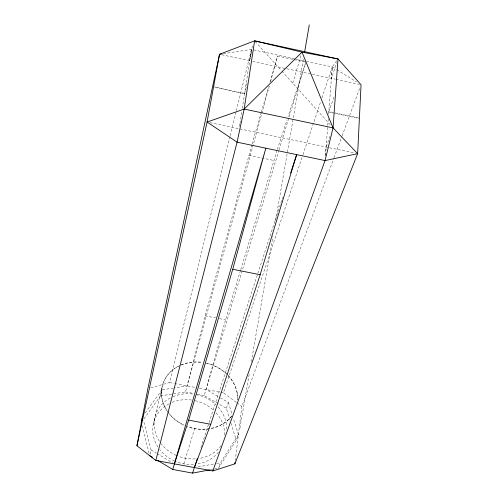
<?xml version="1.0" encoding="UTF-8"?>
<svg xmlns="http://www.w3.org/2000/svg" width="498" height="498" viewBox="0 0 498 498"><rect width="100%" height="100%" fill="white"/><g stroke="black" fill="none" stroke-linecap="round" stroke-linejoin="round"><path stroke-width="0.37" stroke-dasharray="2.49 1.87" d="M178.321 366.235A38.508 33.291 16.7 0 0 161.931 387.768L161.688 396.508A38.508 33.111 16.6 0 0 184.167 425.168M161.925 387.818L161.676 396.551A38.508 33.291 16.7 0 0 184.789 425.628M336.692 60.781L332.278 66.913L331.425 78.373L336.797 62.536M325.418 155.918L328.282 118.754M328.661 114.285L332.228 67.554M325.474 155.308L326.134 147.047L329.969 136.396M235.249 460.768L241.829 406.449L333.753 158.432M252.754 45.853L251.422 49.427L249.679 60.768L252.056 51.176M215.018 87.443L244.568 93.823L244.636 93.387L213.586 86.683M239.513 126.492L239.924 123.759M239.986 123.454L241.866 111.297M242.296 108.421L251.322 50.074M239.887 428.336L249.367 373.22M251.341 361.735L272.941 236.189M275.575 220.875L303.494 58.583M153.197 424.763L161.931 387.743A38.508 33.111 16.6 0 1 180.382 365.364M143.928 418.812L160.53 395.898L161.956 389.872L173.385 388.067M150.06 454.232L151.099 449.962L143.461 420.337M150.844 387.83L169.55 382.564L230.045 136.421M230.225 135.668L236.164 111.508M236.351 110.749L251.422 49.427L295.252 58.907M244.555 93.848L247.164 83.446M251.876 144.837L205.108 315.825L187.105 385.9L174.151 387.948M160.53 395.898L185.455 391.914L269.325 86.036M270.557 81.535L277.548 56.05L293.179 59.43M240.509 270.321L225.526 319.822L205.979 389.486L219.786 397.485M252.088 144.09L261.151 112.753M261.369 112.006L268.702 86.64M269.997 82.164L277.548 56.05M292.724 83.141L301.122 55.097M240.733 269.58L277.137 150.122M230.001 420.2L226.297 408.316L204.161 395.456L278.83 150.695M279.054 149.948L305.834 62.169L287.987 116.862M183.837 463.887L194.662 428.51M277.38 149.381L287.022 119.819M200.881 447.634L208.843 423.281M209.085 422.541L281.943 199.648M282.185 198.914L282.665 197.438M236.313 402.359L223.44 392.804L302.728 155.388M302.977 154.654L320.706 101.567M321.932 97.882L332.278 66.913L306.587 61.354M226.297 408.316L228.339 402.44L220.446 397.871M328.817 111.782L334.357 95.909M238.424 434.567L220.421 462.76L218.373 468.301L236.251 440.257L238.424 434.567L233.381 418.507M334.021 157.704L341.865 136.552M342.132 135.817L359.705 88.407M145.223 412.898L161.956 389.872M210.779 469.714L213.816 469.147M214.576 469.004L217.614 468.444M198.092 466.875L215.951 463.582M216.698 463.445L220.421 462.76M223.341 53.697L251.422 49.427M185.455 391.914L193.685 393.47M197.426 394.179L204.161 395.456M169.55 382.564L174.126 383.435M174.891 383.585L195.82 387.556M199.449 388.247L223.44 392.804M205.108 315.825L215.696 317.898M219.475 318.639L225.526 319.822M248.851 155.283L273.757 160.468M210.063 122.657L355.391 153.197M221.803 54.761L251.951 61.26M252.71 61.422L286.014 68.593M286.767 68.755L335.222 79.194M335.988 79.356L359.537 84.43M296.005 59.069L305.828 61.192M293.926 59.592L305.093 62.007M358.66 118.001L328.867 111.571L328.836 112L358.635 118.437M151.099 449.962L156.422 453.143M157.088 453.541L172.408 462.698M332.278 66.913L336.2 69.347M336.853 69.751L356.481 81.921M236.93 402.814L241.829 406.449M255.125 41.421L281.395 70.567M281.905 71.139L330.448 125.01M228.339 402.44L232.236 414.853M230.929 423.169L236.251 440.257M142.011 425.541L149.332 454.151M237.222 393.352L237.384 399.826L237.241 393.308A38.508 33.111 16.6 0 0 227.001 374.459M221.031 445.785A36.653 32.245 16.6 0 1 198.901 458.515M195.241 458.895A36.653 32.245 16.6 0 1 178.284 456.243M176.205 455.384A36.653 32.245 16.6 0 1 161.165 443.762M159.379 441.259A36.653 32.245 16.6 0 1 170.304 397.983M172.98 396.694A36.653 32.245 16.6 0 1 193.971 394.173M196.2 394.572A36.653 32.245 16.6 0 1 215.976 404.824M218.099 407.003A36.653 32.245 16.6 0 1 226.733 429.282M231.688 416.011A38.508 33.111 16.6 0 1 210.206 428.585M209.446 428.716A38.508 33.111 16.6 0 1 187.553 426.562M181.098 365.059A38.508 33.111 16.6 0 1 202.456 362.513M205.413 363.03A38.508 33.111 16.6 0 1 226.472 373.942M231.663 416.085A38.508 33.291 16.7 0 1 210.15 428.741M209.39 428.878A38.508 33.291 16.7 0 1 187.509 426.724M181.123 364.922A38.508 33.291 16.7 0 1 202.493 362.339M206.925 363.185A38.508 33.291 16.7 0 1 227.555 374.832M228.059 375.361A38.508 33.291 16.7 0 1 237.235 393.289M218.529 452.041A36.304 32.071 16.6 0 1 197.065 464.105M193.436 464.491A36.304 32.071 16.6 0 1 175.943 461.596M174.58 461.017A36.304 32.071 16.6 0 1 159.696 449.482M157.928 446.992A36.304 32.071 16.6 0 1 169.438 403.61M172.134 402.384A36.304 32.071 16.6 0 1 191.487 400.025M195.272 400.703A36.304 32.071 16.6 0 1 214.047 410.694M216.144 412.867A36.304 32.071 16.6 0 1 224.598 436.541"/><path stroke-width="0.75" d="M212.833 470.959L325.057 160.561L333.038 127.874L338.018 58.938L254.615 40.848L219.543 54.276L147.85 388.67L136.944 445.754L155.83 460.476L212.833 470.959L234.875 463.85L357.645 153.67L361.056 84.76L338.018 58.938L302.006 52.147L254.615 40.848L244.182 109.068L237.079 142.173L155.83 460.476M234.875 463.85L235.062 462.306M304.546 52.458L309.289 24.9M142.509 416.633L141.239 422.528L141.625 424.035M136.944 445.754L207.081 122.029L219.543 54.276L221.822 53.933M174.4 463.887L188.655 420.138L232.74 269.269L265.845 148.186L172.787 469.471L192.558 473.1L210.019 469.851M194.369 467.56L210.735 424.277L260.161 274.734L296.659 154.629L290.627 173.08M192.558 473.1L197.264 458.702M244.182 109.068L302.006 52.147L333.038 127.874L357.645 153.67L325.057 160.561L237.079 142.173L207.081 122.029L244.182 109.068L333.038 127.874M188.655 420.138L210.735 424.277M232.74 269.269L260.161 274.734M149.717 455.658L152.351 457.232M157.623 460.395L172.787 469.471"/></g></svg>
